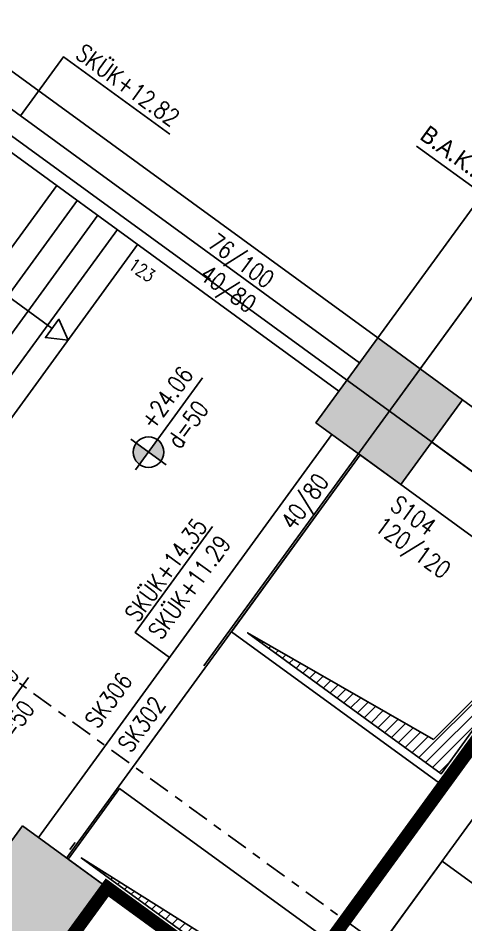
# Model space of a CAD drawing. Header units: millimetres. Extents: x 400382 to 401500, y 4543975 to 4544133.
# Drawn here: x 400786.11 to 400791.23, y 4544098.05 to 4544108.41 of the extents above; entities that cross this region are included whole.
import ezdxf
from ezdxf.enums import TextEntityAlignment as Align

# ---------------------------------------------------------------- set-up
doc = ezdxf.new("R2010")
doc.units = ezdxf.units.MM
for name, pattern in [('AKS', [3, 2.5, -0.25, 0, -0.25]), ('CENTER', [2, 1.25, -0.25, 0.25, -0.25]), ('CIZGI', [0.4, 0.25, -0.15]), ('CONTINU', [0]), ('HIDDEN', [0.375, 0.25, -0.125])]:
    doc.linetypes.add(name, pattern=pattern)
for name, color, linetype in [('aks prota', 2, 'AKS'), ('boşluk prota', 2, 'Continuous'), ('boşluk taraması prota', 252, 'Continuous'), ('kiriş boyutu prota', 6, 'Continuous'), ('kiriş prota', 6, 'Continuous'), ('kolon prota', 1, 'Continuous'), ('kolon tarama prota', 252, 'Continuous'), ('lkolon prota', 4, 'Continuous'), ('merdiven prota', 2, 'Continuous'), ('metraj prota', 2, 'Continuous'), ('not prota', 2, 'Continuous'), ('PRT-MI-ad_dim', 8, 'Continuous'), ('skesit prota', 7, 'Continuous'), ('st-s_level (kot)', 6, 'Continuous'), ('st-s_levelmark (kot işareti)', 4, 'Continuous'), ('st_s_not çizgisi', 4, 'CIZGI'), ('st_s_ölçü', 4, 'Continuous'), ('temel prota', 6, 'Continuous'), ('tkolon prota', 6, 'Continuous'), ('tnot prota', 4, 'Continuous')]:
    doc.layers.add(name, color=color, linetype=linetype)
doc.styles.add('OLCU', font='romanstw.shx')
doc.styles.add('Segoe UI Light_1', font='', dxfattribs={"height": 200})
doc.styles.add('TKIRIS', font='romanstw.shx')
doc.styles.add('tkolon', font='romanstw.shx')
doc.styles.add('TNOT', font='romanstw.shx', dxfattribs={"width": 0.8, "height": 250})
doc.styles.get('Segoe UI Light_1').set_extended_font_data('Segoe UI Light')

# ---------------------------------------------------------------- blocks, each defined once
blk = doc.blocks.new('17.60 mekanik')
at = {"layer": 'kolon tarama prota'}
blk.add_line((138272.9, 64961.4), (138115, 65076.2), dxfattribs=at)
at = {"layer": 'kolon tarama prota', "insert": (138128.7, 65101.5), "char_height": 20, "width": 213.157, "attachment_point": 1, "rotation": 324, "line_spacing_factor": 1.142579, "style": 'Segoe UI Light_1'}
blk.add_mtext('B.A.K.: 23.29 m', dxfattribs=at)
blk = doc.blocks.new('PLAN_KOT')
at = {"layer": 'st-s_levelmark (kot işareti)'}
h = blk.add_hatch(color=256, dxfattribs=at)
h.paths.add_polyline_path([(0, 17.5, 0.414214), (-17.5, 0), (0, 0)])
h.paths.add_polyline_path([(17.5, 0), (0, 0), (0, -17.5, 0.414214)])
for p, q in [((0, 25), (0, -25)), ((105, 0), (-25, 0))]:
    blk.add_line(p, q, dxfattribs=at)
blk.add_circle((0, 0), 17.5, dxfattribs=at)
at = {"layer": 'st-s_level (kot)', "color": 6, "style": 'OLCU', "width": 0.8}
for tag, p in [('KOT', (22.7, 9.8)), ('DÖŞEME_KALINLIĞI', (22.7, -27.6))]:
    blk.add_attdef(tag, p, '', height=20, dxfattribs=at)
blk = doc.blocks.new('*U17')
at = {"layer": 'metraj prota', "color": 4}
blk.add_lwpolyline([(-259.6, 0), (-237.1, 13), (-237.1, -13)], close=True, dxfattribs=at)
blk.add_lwpolyline([(0, 0), (-237.1, 0)], dxfattribs=at)
blk.add_circle((0, 0), 7.5, dxfattribs=at)

msp = doc.modelspace()

# ---------------------------------------------------------------- hatches: boundary and pattern name
at = {"layer": 'boşluk taraması prota', "ltscale": 2}
h = msp.add_hatch(dxfattribs=at)
h.set_pattern_fill('ANSI31', color=256, scale=0.03, angle=-0.0715, style=0)
h.set_pattern_definition([(44.928458, (400120.550565, 4543652.26497), (-0.06726777, 0.067435967), [])])
h.paths.add_polyline_path([(400790.862, 4544100.167), (400792.358, 4544101.719), (400790.949, 4544099.776), (400788.735, 4544101.389)])
h = msp.add_hatch(dxfattribs=at)
h.set_pattern_fill('ANSI31', color=256, scale=0.03, angle=-0.0715, style=0)
h.set_pattern_definition([(44.928458, (400118.66642, 4543649.67846), (-0.06726777, 0.067435967), [])])
h.paths.add_polyline_path([(400789.059, 4544097.418), (400789.536, 4544097.837), (400789.065, 4544097.19), (400786.834, 4544098.815)])
at = {"layer": 'kolon tarama prota'}
h = msp.add_hatch(color=256, dxfattribs=at)
h.dxf.hatch_style = 1
h.paths.add_polyline_path([(400790.223, 4544104.759), (400791.193, 4544104.052), (400790.487, 4544103.082), (400789.517, 4544103.789)])
h = msp.add_hatch(color=256, dxfattribs=at)
h.dxf.hatch_style = 1
h.paths.add_polyline_path([(400786.161, 4544099.182), (400787.131, 4544098.475), (400786.424, 4544097.505), (400785.454, 4544098.212)])

# ---------------------------------------------------------------- linework, layer by layer
at = {"layer": 'aks prota', "ltscale": 10}
for p, q in [((400845.867, 4544063.483), (400762.755, 4544124.026)), ((400845.867, 4544063.483), (400762.755, 4544124.026)), ((400834.128, 4544063.498), (400758.693, 4544118.449)), ((400770.513, 4544076.681), (400798.009, 4544114.428)), ((400770.513, 4544076.681), (400798.009, 4544114.428))]:
    msp.add_line(p, q, dxfattribs=at)
at = {"layer": 'boşluk prota', "ltscale": 0.05}
for points in [[(400790.862, 4544100.167), (400792.2, 4544101.5), (400790.949, 4544099.776), (400788.735, 4544101.389)], [(400789.059, 4544097.418), (400789.536, 4544097.837), (400789.065, 4544097.19), (400786.834, 4544098.815)]]:
    msp.add_lwpolyline(points, close=True, dxfattribs=at)
at = {"layer": 'kiriş prota'}
for p, q in [((400790.223, 4544104.759), (400795.464, 4544111.953)), ((400783.306, 4544109.359), (400790.014, 4544104.472)), ((400783.07, 4544109.036), (400789.779, 4544104.149)), ((400790.708, 4544104.406), (400792.18, 4544106.426))]:
    msp.add_line(p, q, dxfattribs=at)
for points in [[(400783.515, 4544109.646), (400790.223, 4544104.759)], [(400791.193, 4544104.052), (400801.671, 4544096.42)], [(400789.7, 4544103.656), (400786.344, 4544099.048)], [(400788.733, 4544096.565), (400792.796, 4544102.142), (400790.84, 4544103.567)], [(400790.84, 4544103.567), (400792.796, 4544102.142)], [(400790.023, 4544103.42), (400786.667, 4544098.813)], [(400789.135, 4544096.273), (400793.197, 4544101.85), (400797.556, 4544098.675)]]:
    msp.add_lwpolyline(points, dxfattribs=at)
for points in [[(400790.023, 4544103.42), (400792.443, 4544101.657), (400790.971, 4544099.637), (400788.551, 4544101.399)], [(400786.683, 4544098.801), (400789.087, 4544097.05), (400789.676, 4544097.859), (400787.272, 4544099.609)], [(400790.96, 4544098.779), (400792.657, 4544097.542), (400791.185, 4544095.522), (400789.488, 4544096.758)]]:
    msp.add_lwpolyline(points, close=True, dxfattribs=at)
at = {"layer": 'kolon prota', "color": 1}
for points in [[(400790.223, 4544104.759), (400791.193, 4544104.052), (400790.487, 4544103.082), (400789.517, 4544103.789)], [(400786.161, 4544099.182), (400787.131, 4544098.475), (400786.424, 4544097.505), (400785.454, 4544098.212)]]:
    msp.add_lwpolyline(points, close=True, dxfattribs=at)
at = {"layer": 'merdiven prota', "linetype": 'HIDDEN', "ltscale": 10}
msp.add_line((400784.554, 4544104.249), (400786.32, 4544106.674), dxfattribs=at)
for points in [[(400786.556, 4544106.502), (400784.788, 4544104.079)], [(400786.791, 4544106.332), (400785.023, 4544103.908)], [(400787.025, 4544106.161), (400785.257, 4544103.737)], [(400787.248, 4544105.999), (400785.48, 4544103.575)], [(400787.482, 4544105.828), (400785.714, 4544103.404)]]:
    msp.add_lwpolyline(points, dxfattribs=at)
at = {"layer": 'not prota', "ltscale": 0.1}
for points in [[(400786.139, 4544107.295), (400786.633, 4544107.973), (400787.846, 4544107.089)], [(400787.842, 4544101.105), (400787.451, 4544101.39), (400788.334, 4544102.602)]]:
    msp.add_lwpolyline(points, dxfattribs=at)
at = {"layer": 'skesit prota', "linetype": 'CENTER', "ltscale": 0.2}
msp.add_lwpolyline([(400758.282, 4544121.096), (400795.013, 4544094.34)], dxfattribs=at)
at = {"layer": 'st_s_ölçü', "color": 3, "linetype": 'CIZGI', "lineweight": 30, "ltscale": 50, "const_width": 0.15}
msp.add_lwpolyline([(400819.537, 4544094.416), (400810.265, 4544094.428), (400808.942, 4544092.608), (400806.044, 4544094.719), (400806.044, 4544094.719), (400805.155, 4544095.366), (400804.449, 4544094.397), (400793.149, 4544102.628), (400789.086, 4544097.051), (400787.13, 4544098.476), (400786.423, 4544097.506), (400789.945, 4544094.941), (400786.589, 4544090.333), (400778.543, 4544096.195), (400781.899, 4544100.802), (400777.774, 4544103.805), (400770.356, 4544093.621), (400754.877, 4544104.897)], dxfattribs=at)
at = {"layer": 'temel prota'}
msp.add_lwpolyline([(400790.708, 4544104.406), (400790.708, 4544104.405)], dxfattribs=at)

# ---------------------------------------------------------------- block references
at = {"layer": 'merdiven prota', "xscale": 0.01, "yscale": 0.01, "zscale": 0.01, "rotation": 359.9284577011093}
msp.add_blockref('17.60 mekanik', (399408.706, 4543457.914), dxfattribs=at)
at = {"layer": 'PRT-MI-ad_dim', "xscale": -0.01, "yscale": 0.01, "zscale": 0.01, "rotation": 323.8919304182825}
msp.add_blockref('*U17', (400784.586, 4544106.264), dxfattribs=at)
at = {"layer": 'st-s_level (kot)', "linetype": 'CONTINU', "ltscale": 0.1, "xscale": 0.01, "yscale": 0.01, "zscale": 0.01, "rotation": 53.92845770112211}
for p, values in [((400787.603, 4544103.453), {'KOT': '+24.06', 'DÖŞEME_KALINLIĞI': 'd=50'}), ((400785.613, 4544100.027), {'KOT': '+17.60', 'DÖŞEME_KALINLIĞI': 'd=50'})]:
    msp.add_blockref('PLAN_KOT', p, dxfattribs=at).add_auto_attribs(values)

# ---------------------------------------------------------------- texts
at = {"layer": 'kiriş boyutu prota', "ltscale": 0.05, "style": 'TKIRIS', "width": 0.8}
for s, rotation, p in [('76/100', 323.9285, (400789.002, 4544105.395)), ('40/80', 323.9285, (400788.797, 4544105.114)), ('40/80', 53.9285, (400789.595, 4544103.172))]:
    msp.add_text(s, height=0.2, rotation=rotation, dxfattribs=at).set_placement(p, align=Align.MIDDLE_RIGHT)
at = {"layer": 'kiriş prota', "ltscale": 0.05, "style": 'TKIRIS', "width": 0.8}
for s, p in [('SK306', (400786.942, 4544100.337)), ('SK302', (400787.319, 4544100.063))]:
    msp.add_text(s, height=0.2, rotation=53.9285, dxfattribs=at).set_placement(p, align=Align.MIDDLE_LEFT)
at = {"layer": 'lkolon prota', "style": 'tkolon', "width": 0.8}
msp.add_text('120/120', height=0.2, rotation=323.9285, dxfattribs=at).set_placement((400790.174, 4544102.567))
at = {"layer": 'st_s_not çizgisi', "ltscale": 0.05, "style": 'tkolon', "width": 0.8}
msp.add_text('123', height=0.15, rotation=325.9259, dxfattribs=at).set_placement((400787.398, 4544105.621), align=Align.MIDDLE_LEFT)
at = {"layer": 'tkolon prota', "style": 'tkolon', "width": 0.8}
msp.add_text('S104', height=0.2, rotation=323.9285, dxfattribs=at).set_placement((400790.35, 4544102.809))
at = {"layer": 'tnot prota', "style": 'TNOT', "width": 0.8}
for s, rotation, p in [('SKÜK+12.82', 323.9285, (400786.813, 4544108.05)), ('SKÜK+14.35', 53.9285, (400787.399, 4544101.552)), ('SKÜK+11.29', 53.9285, (400787.668, 4544101.355))]:
    msp.add_text(s, height=0.2, rotation=rotation, dxfattribs=at).set_placement(p, align=Align.MIDDLE_LEFT)

doc.saveas('drawing.dxf')
